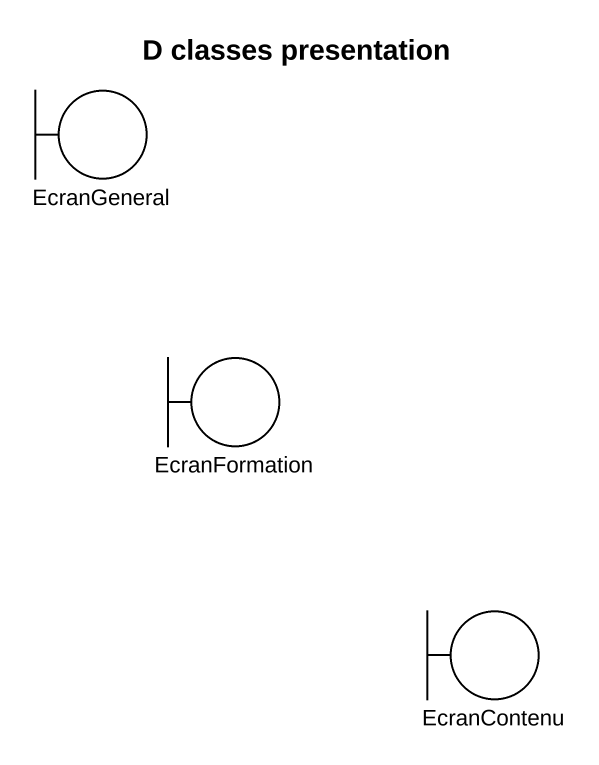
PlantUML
@startuml
title D classes presentation
boundary EcranGeneral
boundary EcranFormation
boundary EcranContenu
@enduml
